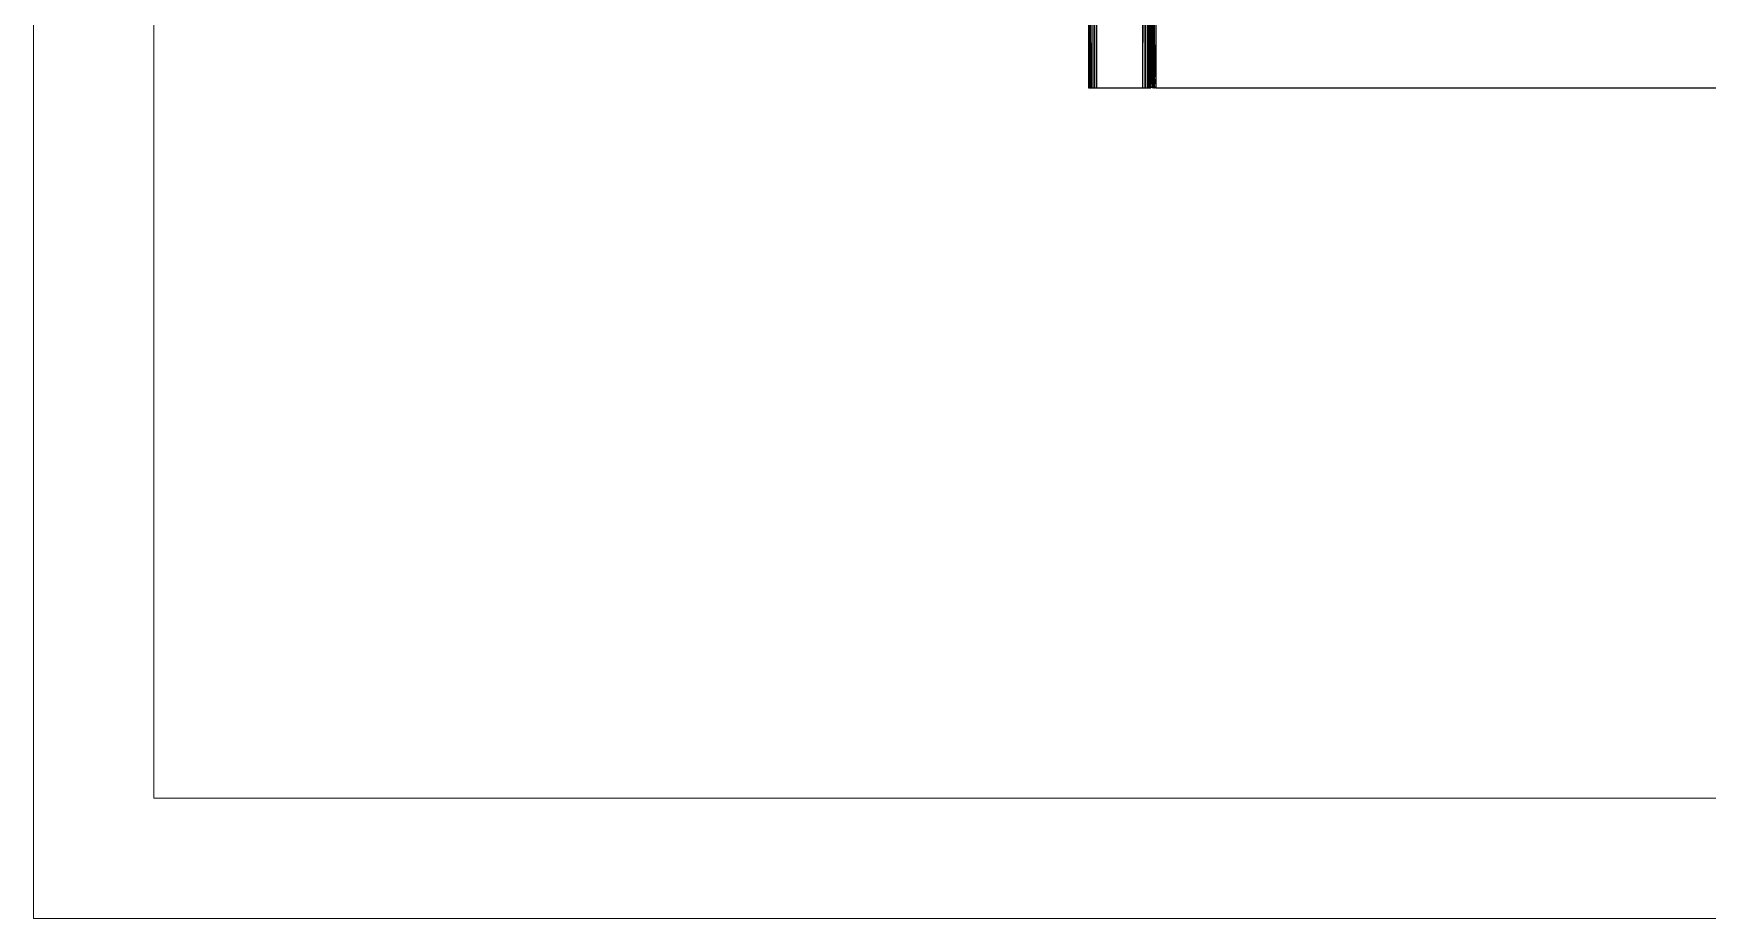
# Model space of a CAD drawing. Header units: inches. Extents: x 17 to 4615, y 5 to 3256.
# Drawn here: x 17 to 1094, y 5 to 574 of the extents above; entities that cross this region are included whole.
import ezdxf

# ---------------------------------------------------------------- set-up
doc = ezdxf.new("R2010")
doc.units = ezdxf.units.IN
doc.header["$MEASUREMENT"] = 0
doc.layers.add('tabelka', color=155, linetype='Continuous')

msp = doc.modelspace()

# ---------------------------------------------------------------- linework, layer by layer
for p, q in [((696.1, 1435.5), (696.7, 538.8)), ((696.7, 538.8), (696.6, 1438)), ((697.3, 1437.3), (696.7, 538.8)), ((697.3, 1437.3), (697.9, 538.8)), ((698.1, 1436.5), (697.9, 538.8)), ((697.9, 538.8), (699, 1435.5)), ((699, 1435.5), (699.3, 538.8)), ((699.3, 538.8), (700, 1434.6)), ((700, 1434.6), (700.9, 538.8)), ((700.9, 538.8), (700.9, 1433.6)), ((730.5, 1404), (730.5, 538.8)), ((731.5, 1403.1), (730.5, 538.8)), ((731.5, 1403.1), (732.1, 538.8)), ((732.1, 538.8), (732.4, 1402.1)), ((732.4, 1402.1), (733.6, 538.8)), ((733.6, 538.8), (733.4, 1401.2)), ((734.7, 539.9), (735.4, 1399.2)), ((734.2, 1388.4), (733.6, 538.8)), ((738.9, 920.1), (738.9, 538.8)), ((695.7, 641.9), (695.7, 539.7)), ((695.9, 539.9), (695.8, 641.9)), ((695.9, 539.9), (695.9, 641.9)), ((695.9, 539.9), (695.9, 641.9)), ((696, 641.9), (696, 539.7)), ((696, 539.7), (696, 641.9)), ((734.7, 539.9), (734.7, 588.9)), ((734.7, 539.9), (734.7, 588.9)), ((735.5, 539.7), (735.5, 588.9)), ((735.7, 539.7), (735.7, 588.9)), ((736.7, 541.2), (736.7, 588.9)), ((736.9, 588.9), (736.9, 541.2)), ((736.9, 588.9), (736.9, 541.2)), ((737.4, 588.9), (737.4, 541.2)), ((737.7, 588.9), (737.7, 541.2)), ((737.8, 588.9), (737.8, 541.3)), ((738.1, 572.2), (738.1, 575.2)), ((738.1, 566.4), (738.1, 572.2)), ((738.1, 566.4), (738.1, 565.9)), ((738.1, 565.9), (738.1, 559.6)), ((738.1, 559.6), (738.1, 558.6)), ((738.1, 558.6), (738.1, 556.8)), ((738.1, 556.8), (738.1, 556.7)), ((738.1, 556.7), (738.1, 553.7)), ((738.1, 553.7), (738.1, 549.6)), ((738.1, 549.6), (738.1, 545.7)), ((695.7, 539.7), (695.7, 539.6)), ((695.9, 539.7), (695.7, 539.7)), ((695.7, 539.6), (695.7, 538.9)), ((695.7, 539.6), (695.9, 539.6)), ((695.7, 538.9), (695.7, 538.8)), ((695.9, 538.9), (695.7, 538.9)), ((695.7, 538.8), (696, 538.8)), ((695.9, 539.7), (695.9, 539.9)), ((696, 539.7), (695.9, 539.7)), ((695.9, 539.6), (695.9, 539.7)), ((695.9, 539.6), (696, 539.6)), ((695.9, 539.6), (695.9, 538.9)), ((696, 538.9), (695.9, 538.9)), ((696, 539.6), (696, 539.7)), ((696, 539.6), (696, 538.9)), ((696, 538.8), (696, 538.9)), ((696, 538.8), (696.7, 538.8)), ((696.7, 538.8), (697.9, 538.8)), ((697.9, 538.8), (699.3, 538.8)), ((699.3, 538.8), (700.9, 538.8)), ((700.9, 538.8), (730.5, 538.8)), ((730.5, 538.8), (732.1, 538.8)), ((732.1, 538.8), (733.6, 538.8)), ((733.6, 538.8), (734.7, 538.8)), ((734.7, 538.8), (734.7, 539.9)), ((734.7, 538.8), (735.5, 538.8)), ((735.7, 539.7), (735.5, 539.7)), ((735.5, 539.6), (735.5, 539.7)), ((735.5, 539.6), (735.7, 539.6)), ((735.5, 538.9), (735.5, 539.6)), ((735.7, 538.9), (735.5, 538.9)), ((735.5, 538.8), (735.5, 538.9)), ((735.5, 538.8), (735.7, 538.8)), ((735.7, 539.6), (735.7, 539.7)), ((735.7, 538.9), (735.7, 539.6)), ((735.7, 538.8), (735.7, 538.9)), ((736.9, 541.2), (736.7, 541.2)), ((736.7, 541.2), (736.7, 540.3)), ((736.7, 540.3), (736.9, 540.3)), ((736.7, 540.3), (736.7, 539.7)), ((736.7, 539.7), (736.7, 539.6)), ((736.7, 539.7), (736.9, 539.7)), ((736.7, 539.6), (736.9, 539.6)), ((736.7, 538.8), (736.7, 539.6)), ((736.9, 538.8), (736.7, 538.8)), ((736.7, 538.8), (736.7, 538.8)), ((736.9, 538.8), (736.7, 538.8)), ((736.9, 541.2), (736.9, 540.3)), ((736.9, 540.3), (736.9, 540.2)), ((736.9, 540.2), (736.9, 539.7)), ((736.9, 539.6), (736.9, 539.7)), ((736.9, 538.8), (736.9, 539.6)), ((737.4, 538.8), (736.9, 538.8)), ((736.9, 538.8), (736.9, 538.8)), ((737.7, 541.2), (737.4, 541.2)), ((737.4, 541.2), (737.4, 540.3)), ((737.7, 540.3), (737.4, 540.3)), ((737.4, 539.7), (737.4, 540.3)), ((737.4, 539.7), (737.7, 539.7)), ((737.4, 539.6), (737.4, 539.7)), ((737.4, 539.6), (737.7, 539.6)), ((737.4, 538.8), (737.4, 539.6)), ((737.7, 538.8), (737.4, 538.8)), ((737.7, 538.8), (737.4, 538.8)), ((737.4, 538.8), (737.4, 538.8)), ((737.7, 541.2), (737.8, 541.2)), ((737.7, 541.2), (737.7, 541)), ((737.7, 540.6), (737.7, 541)), ((737.7, 541), (737.8, 541)), ((737.7, 540.3), (737.7, 540.6)), ((737.8, 540.6), (737.7, 540.6)), ((737.8, 540.3), (737.7, 540.3)), ((737.7, 540.3), (737.7, 540.2)), ((737.7, 539.9), (737.7, 540.2)), ((737.7, 540.2), (737.8, 540.2)), ((737.7, 539.8), (737.7, 539.9)), ((737.7, 539.9), (737.8, 539.9)), ((737.7, 539.8), (737.7, 539.8)), ((737.7, 539.8), (737.8, 539.8)), ((737.7, 539.8), (737.8, 539.8)), ((737.7, 539.7), (737.7, 539.8)), ((737.7, 539.6), (737.7, 539.7)), ((737.8, 539.7), (737.7, 539.7)), ((737.7, 539.6), (737.7, 539.5)), ((737.7, 539.5), (737.7, 539)), ((737.7, 539.5), (737.8, 539.5)), ((737.7, 539), (737.7, 538.8)), ((737.8, 539), (737.7, 539)), ((737.7, 538.8), (737.7, 538.8)), ((737.7, 538.8), (737.8, 538.8)), ((737.8, 538.8), (737.7, 538.8)), ((737.8, 541.3), (737.8, 541.2)), ((737.8, 541.2), (738.1, 541.2)), ((737.8, 541.2), (737.8, 541)), ((737.8, 541), (738.1, 541)), ((737.8, 541), (737.8, 540.6)), ((737.8, 540.6), (737.8, 540.3)), ((738.1, 540.6), (737.8, 540.6)), ((738.1, 540.3), (737.8, 540.3)), ((737.8, 540.3), (737.8, 540.2)), ((737.8, 540.2), (738.1, 540.2)), ((737.8, 540.2), (737.8, 539.9)), ((737.8, 539.9), (738.1, 539.9)), ((737.8, 539.9), (737.8, 539.8)), ((737.8, 539.8), (738.1, 539.8)), ((737.8, 539.8), (737.8, 539.7)), ((737.8, 539.8), (738.1, 539.8)), ((737.8, 539.8), (737.8, 539.8)), ((738.1, 539.7), (737.8, 539.7)), ((737.8, 539.7), (737.8, 539.5)), ((737.8, 539.5), (738.1, 539.5)), ((737.8, 539.5), (737.8, 539)), ((738.1, 539), (737.8, 539)), ((737.8, 539), (737.8, 538.8)), ((737.8, 538.8), (738.1, 538.8)), ((737.8, 538.8), (737.8, 538.8)), ((738.1, 538.8), (737.8, 538.8)), ((738.1, 544.3), (738.1, 545.7)), ((738.1, 544.3), (738.1, 541.2)), ((738.1, 541), (738.1, 541.2)), ((738.1, 540.6), (738.1, 541)), ((738.1, 540.3), (738.1, 540.6)), ((738.1, 540.2), (738.1, 540.3)), ((738.1, 539.9), (738.1, 540.2)), ((738.1, 539.8), (738.1, 539.9)), ((738.1, 539.8), (738.1, 539.8)), ((738.1, 539.7), (738.1, 539.8)), ((738.1, 539.8), (738.1, 539.8)), ((738.1, 539.7), (738.1, 539.5)), ((738.1, 539.5), (738.1, 539)), ((738.1, 539), (738.1, 538.8)), ((738.9, 538.8), (738.1, 538.8)), ((738.1, 538.8), (738.1, 538.8)), ((738.9, 538.8), (1653.5, 538.8))]:
    msp.add_line(p, q)
at = {"layer": 'tabelka', "lineweight": 5}
for points in [[(17.4, 3255.7), (4615, 3255.7), (4615, 4.9), (17.4, 4.9)], [(94.8, 3178.3), (4537.6, 3178.3), (4537.6, 82.3), (94.8, 82.3)]]:
    msp.add_lwpolyline(points, close=True, dxfattribs=at)

doc.saveas('drawing.dxf')
